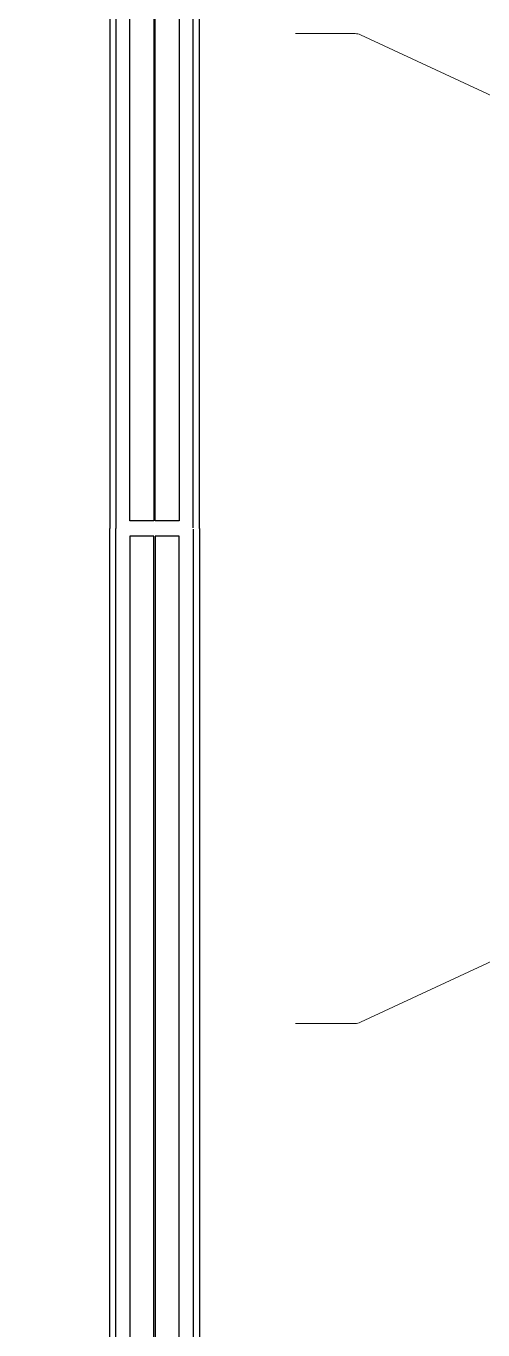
# Model space of a CAD drawing. Header units: millimetres. Extents: x -5 to 111, y -3 to 86.
# Drawn here: x 15.427 to 15.5746, y 47.7309 to 48.1524 of the extents above; entities that cross this region are included whole.
import ezdxf

# ---------------------------------------------------------------- set-up
doc = ezdxf.new("R2010")
doc.units = ezdxf.units.MM
for name, color, linetype, lineweight in [('A1I6----E-', 3, 'Continuous', 25), ('A1M11---E-', 3, 'Continuous', 25), ('A1Z21---E-', 210, 'Continuous', 18)]:
    doc.layers.add(name, color=color, linetype=linetype, lineweight=lineweight)
doc.styles.add('ARIAL', font='ARIAL.TTF')

# ---------------------------------------------------------------- blocks, each defined once
blk = doc.blocks.new('Gruppe-418')
at = {"layer": 'A1I6----E-', "linetype": 'Continuous', "lineweight": 9}
for p, q in [((-35.26711, 5.6064), (-35.28645, 5.6064)), ((-35.18276, 5.56747), (-35.26542, 5.60602)), ((-35.26542, 5.28677), (-35.18276, 5.32532)), ((-35.26711, 5.2864), (-35.28645, 5.2864))]:
    blk.add_line(p, q, dxfattribs=at)
for centre, start, end in [((-35.26711, 5.6024), 65, 90), ((-35.26711, 5.2904), 270, 295)]:
    blk.add_arc(centre, 0.004, start, end, dxfattribs=at)
blk = doc.blocks.new('2011.DM.04.061H', base_point=(10.905, 44.05))
at = {"layer": 'A1Z21---E-'}
blk.add_lwpolyline([(14.55, 49.5), (15.454, 49.5), (15.454, 46.46), (22.05, 46.46), (22.05, 46.445), (22.8075, 46.445), (22.8075, 44.125)], dxfattribs=at)
at = {"layer": 'A1Z21---E-', "style": 'ARIAL', "flags": 1}
blk.add_attdef('C_NUMBER', (10.905, 44.05), '', height=10, dxfattribs=at)
blk = doc.blocks.new('2011.DM.04.062V', base_point=(15.483, 49.5))
at = {"layer": 'A1Z21---E-'}
blk.add_lwpolyline([(15.483, 49.5), (22.05, 49.5), (22.05, 46.54), (15.483, 46.54)], close=True, dxfattribs=at)
at = {"layer": 'A1Z21---E-', "style": 'ARIAL', "flags": 1}
blk.add_attdef('C_NUMBER', (15.483, 49.5), '', height=10, dxfattribs=at)

msp = doc.modelspace()

# ---------------------------------------------------------------- linework, layer by layer
at = {"layer": 'A1M11---E-'}
for p, q in [((15.454, 49.5), (15.454, 47.99)), ((15.456, 49.5), (15.456, 47.99)), ((15.481, 47.99024), (15.481, 49.5)), ((15.483, 47.99), (15.483, 49.5)), ((15.454, 46.46), (15.454, 47.99)), ((15.456, 46.462), (15.456, 47.99)), ((15.481, 47.98976), (15.481, 46.487)), ((15.483, 47.99), (15.483, 46.489))]:
    msp.add_line(p, q, dxfattribs=at)
for points in [[(15.46825, 49.495), (15.46825, 47.9925), (15.4605, 47.9925), (15.4605, 49.495)], [(15.4765, 49.495), (15.4765, 47.9925), (15.46875, 47.9925), (15.46875, 49.495)], [(15.46825, 46.487), (15.46825, 47.9875), (15.4605, 47.9875), (15.4605, 46.487)], [(15.4765, 46.487), (15.4765, 47.9875), (15.46875, 47.9875), (15.46875, 46.487)]]:
    msp.add_lwpolyline(points, close=True, dxfattribs=at)

# ---------------------------------------------------------------- block references
at = {"layer": 'A1I6----E-'}
msp.add_blockref('Gruppe-418', (50.80045, 42.5436), dxfattribs=at)
at = {"layer": 'A1Z21---E-'}
for name, p in [('2011.DM.04.061H', (10.905, 44.05)), ('2011.DM.04.062V', (15.483, 49.5))]:
    msp.add_blockref(name, p, dxfattribs=at)

doc.saveas('drawing.dxf')
